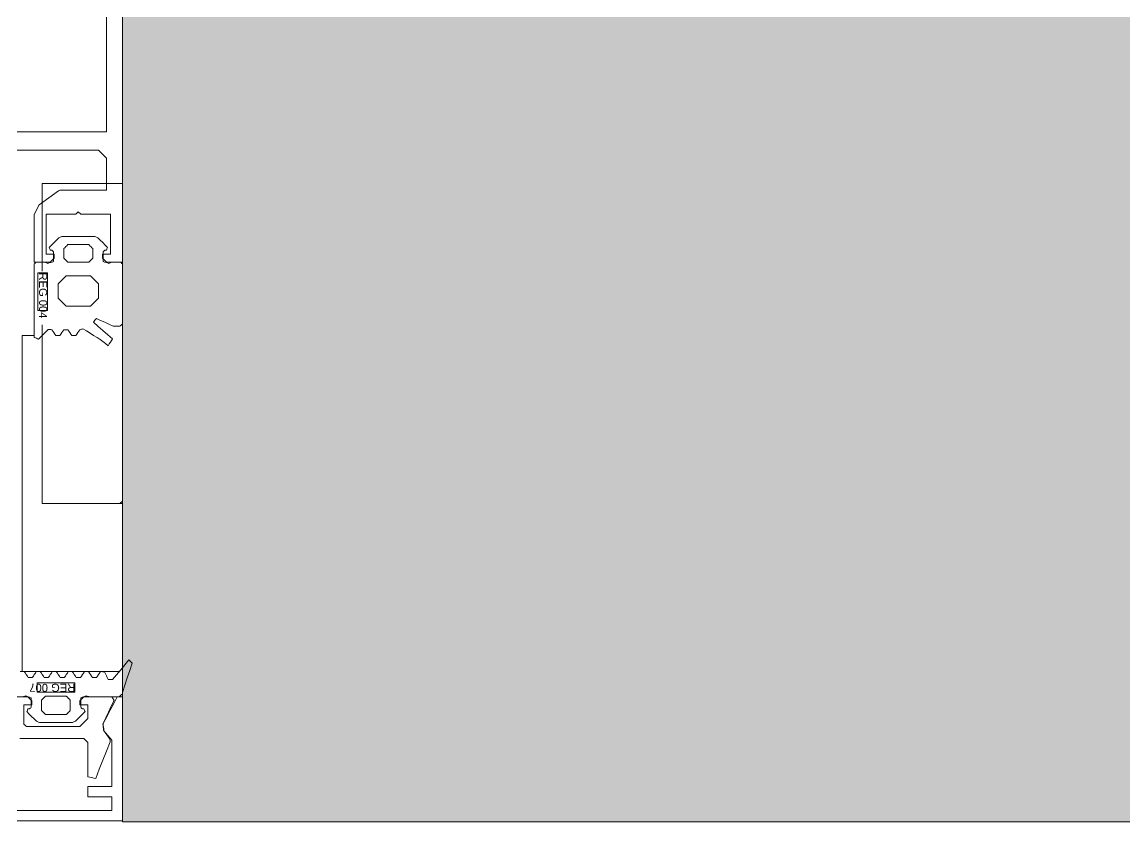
# Model space of a CAD drawing. Header units: millimetres. Extents: x -68946 to 690821, y -552984 to 293768.
# Drawn here: x 123835.4 to 123973.1, y -218780.9 to -218680.9 of the extents above; entities that cross this region are included whole.
import ezdxf

# ---------------------------------------------------------------- set-up
doc = ezdxf.new("R2010")
doc.units = ezdxf.units.MM
for name, color, linetype, lineweight in [('A-GLAZ-____-OTLN', 250, 'Continuous', 5), ('A-GLAZ-CURT-OTLN', 250, 'Continuous', 5), ('A-GLAZ-CWMG-MCUT', 250, 'Continuous', 9), ('A-GLAZ-CWMG-OTLN', 250, 'Continuous', 5), ('G-XREF-____-OTLN', 250, 'Continuous', 9)]:
    doc.layers.add(name, color=color, linetype=linetype, lineweight=lineweight)
doc.styles.add('Arial', font='arial.ttf', dxfattribs={"height": 1})

# ---------------------------------------------------------------- blocks, each defined once
blk = doc.blocks.new('PNS_Панель прямоугольная2 - Нр_Стекло - 40мм-V47-АР1_Маркировочный план 3 этажа секция 2_3')
at = {"layer": 'A-GLAZ-____-OTLN'}
h = blk.add_hatch(dxfattribs=at)
h.set_pattern_fill('FP_29', color=256, style=0, pattern_type=2)
h.set_pattern_definition([(45, (-96400, -39714.82), (-282.8427, 282.8427), [200, -600]), (45, (-96600, -39814.82), (-282.8427, 282.8427), [600, -200]), (45, (-96200, -39914.82), (-282.8427, 282.8427), [200, -600])])
h.paths.add_polyline_path([(-505, 28.09), (-507.68, 28.09), (-506.69, 30.02)])
h.paths.add_polyline_path([(-505, 0), (-505, 24.34), (-507.73, 22.9), (-508, 25.67), (-505, 26.22), (-506.74, 27.47), (-505, 28.09), (-505, 40), (-515, 40), (-514.31, 30.02), (-513, 27.47), (-513, 26.57), (-513.35, 25.37), (-513, 24.82), (-515, 21), (-515, 0)])
h.paths.add_polyline_path([(505, 0), (515, 0), (514.26, 21.78), (513, 25.24), (513, 25.67), (513, 26.57), (513.1, 27.67), (515, 30.02), (515, 40), (505, 40), (505, 28.09), (508, 27.02), (505, 26.22), (508, 25.67), (507.73, 22.9), (505, 24.34), (505, 21)])
h.paths.add_polyline_path([(508, 27.47), (505, 28.09), (506.69, 30.02), (507.68, 28.09)])
for p, q in [((-515, 40), (-505, 40)), ((-515, 29.06), (-515, 40)), ((-515, 0), (-515, 22.33)), ((-515, 0), (-505, 0)), ((-505, 0), (-515, 0))]:
    blk.add_line(p, q, dxfattribs=at)
blk = doc.blocks.new('Прямоугольный импост - Рядовой 50х200-40428489-АР1_Маркировочный план 3 этажа секция 2_3')
at = {"layer": 'A-GLAZ-CWMG-OTLN'}
blk.add_hatch(color=10, dxfattribs=at).paths.add_polyline_path([(85205, 39775.02), (85205, 39975.02), (84195, 39975.02), (84195, 39775.02), (85204.87, 39775.02)])
at = {"layer": 'A-GLAZ-CWMG-MCUT', "lineweight": 5}
for p, q in [((84195, 39975.02), (84195, 39842.92)), ((84195, 39839.17), (84195, 39775.02)), ((84195, 39775.02), (85205, 39775.02))]:
    blk.add_line(p, q, dxfattribs=at)
blk = doc.blocks.new('Прямоугольный импост - 200_dwg-17677014-АР1_Маркировочный план 3 этажа секция 2_3')
at = {"layer": 'G-XREF-____-OTLN', "flags": 128}
for points in [[(228002.45, 196795.97), (228018.45, 196795.97), (228019.45, 196794.97), (228019.45, 196790.97), (228013.65, 196790.97), (228013.47, 196790.91), (228011.07, 196789.16), (228010.45, 196787.95), (228010.45, 196781.97), (228012.45, 196781.97), (228012.95, 196782.47), (228012.95, 196782.97), (228011.95, 196782.97), (228011.95, 196787.97), (228015.65, 196787.97), (228015.95, 196788.27), (228016.25, 196787.97), (228019.95, 196787.97), (228019.95, 196782.97), (228018.95, 196782.97), (228018.95, 196782.47), (228019.45, 196781.97), (228021.45, 196781.97), (228021.45, 196911.97)], [(228013.88, 196785.17), (228013.79, 196785.13), (228013.7, 196785.09), (228013.61, 196785.06), (228013.52, 196785.02)], [(228018.03, 196785.17), (228016.99, 196785.17), (228015.95, 196785.17), (228014.91, 196785.17), (228013.88, 196785.17)], [(228018.38, 196785.02), (228018.29, 196785.06), (228018.2, 196785.09), (228018.12, 196785.13), (228018.03, 196785.17)], [(228013.52, 196785.02), (228013.22, 196784.72), (228012.92, 196784.42), (228012.61, 196784.11), (228012.31, 196783.81)], [(228012.31, 196783.81), (228012.35, 196783.72), (228012.38, 196783.64), (228012.42, 196783.55), (228012.45, 196783.47)], [(228014.15, 196783.67), (228014.28, 196783.79), (228014.4, 196783.92), (228014.53, 196784.04), (228014.65, 196784.17)], [(228014.15, 196782.47), (228014.15, 196782.77), (228014.15, 196783.07), (228014.15, 196783.37), (228014.15, 196783.67)], [(228014.65, 196784.17), (228015.3, 196784.17), (228015.95, 196784.17), (228016.6, 196784.17), (228017.25, 196784.17)], [(228017.25, 196784.17), (228017.38, 196784.04), (228017.5, 196783.92), (228017.63, 196783.79), (228017.75, 196783.67)], [(228017.75, 196783.67), (228017.75, 196783.37), (228017.75, 196783.07), (228017.75, 196782.77), (228017.75, 196782.47)], [(228019.59, 196783.81), (228019.29, 196784.11), (228018.99, 196784.42), (228018.68, 196784.72), (228018.38, 196785.02)], [(228019.45, 196783.47), (228019.49, 196783.55), (228019.52, 196783.64), (228019.56, 196783.72), (228019.59, 196783.81)], [(228012.45, 196783.47), (228012.5, 196783.47), (228012.55, 196783.47), (228012.6, 196783.47), (228012.65, 196783.47)], [(228012.65, 196783.47), (228012.7, 196783.42), (228012.75, 196783.37), (228012.8, 196783.32), (228012.85, 196783.27)], [(228012.85, 196783.27), (228012.85, 196782.97), (228012.85, 196782.67), (228012.85, 196782.37), (228012.85, 196782.07)], [(228014.65, 196781.97), (228014.53, 196782.09), (228014.4, 196782.22), (228014.28, 196782.34), (228014.15, 196782.47)], [(228017.75, 196782.47), (228017.63, 196782.34), (228017.5, 196782.22), (228017.38, 196782.09), (228017.25, 196781.97)], [(228019.05, 196783.27), (228019.1, 196783.32), (228019.15, 196783.37), (228019.2, 196783.42), (228019.25, 196783.47)], [(228019.05, 196782.07), (228019.05, 196782.37), (228019.05, 196782.67), (228019.05, 196782.97), (228019.05, 196783.27)], [(228019.25, 196783.47), (228019.3, 196783.47), (228019.35, 196783.47), (228019.4, 196783.47), (228019.45, 196783.47)], [(228010.65, 196781.97), (228010.6, 196781.92), (228010.55, 196781.87), (228010.5, 196781.82), (228010.45, 196781.77)], [(228010.45, 196781.77), (228010.45, 196779.47), (228010.45, 196777.17), (228010.45, 196774.87), (228010.45, 196772.57)], [(228011.83, 196781.97), (228011.53, 196781.97), (228011.24, 196781.97), (228010.95, 196781.97), (228010.65, 196781.97)], [(228012.14, 196781.82), (228012.06, 196781.85), (228011.98, 196781.89), (228011.9, 196781.93), (228011.83, 196781.97)], [(228012.85, 196782.07), (228012.67, 196782), (228012.5, 196781.94), (228012.32, 196781.88), (228012.14, 196781.82)], [(228017.25, 196781.97), (228016.6, 196781.97), (228015.95, 196781.97), (228015.3, 196781.97), (228014.65, 196781.97)], [(228019.77, 196781.82), (228019.59, 196781.88), (228019.41, 196781.94), (228019.23, 196782), (228019.05, 196782.07)], [(228020.08, 196781.97), (228020, 196781.93), (228019.92, 196781.89), (228019.84, 196781.85), (228019.77, 196781.82)], [(228021.25, 196781.97), (228020.96, 196781.97), (228020.67, 196781.97), (228020.37, 196781.97), (228020.08, 196781.97)], [(228021.45, 196781.77), (228021.4, 196781.82), (228021.35, 196781.87), (228021.3, 196781.92), (228021.25, 196781.97)], [(228021.45, 196774.27), (228021.45, 196776.14), (228021.45, 196778.02), (228021.45, 196779.89), (228021.45, 196781.77)], [(228013.45, 196779.27), (228013.7, 196779.52), (228013.95, 196779.77), (228014.2, 196780.02), (228014.45, 196780.27)], [(228014.45, 196780.27), (228015.2, 196780.27), (228015.95, 196780.27), (228016.7, 196780.27), (228017.45, 196780.27)], [(228017.45, 196780.27), (228017.7, 196780.02), (228017.95, 196779.77), (228018.2, 196779.52), (228018.45, 196779.27)], [(228013.45, 196777.47), (228013.45, 196777.92), (228013.45, 196778.37), (228013.45, 196778.82), (228013.45, 196779.27)], [(228018.45, 196779.27), (228018.45, 196778.82), (228018.45, 196778.37), (228018.45, 196777.92), (228018.45, 196777.47)], [(228014.45, 196776.47), (228014.2, 196776.72), (228013.95, 196776.97), (228013.7, 196777.22), (228013.45, 196777.47)], [(228018.45, 196777.47), (228018.2, 196777.22), (228017.95, 196776.97), (228017.7, 196776.72), (228017.45, 196776.47)], [(228017.45, 196776.47), (228016.7, 196776.47), (228015.95, 196776.47), (228015.2, 196776.47), (228014.45, 196776.47)], [(228017.84, 196774.48), (228017.93, 196774.59), (228018.02, 196774.71), (228018.11, 196774.82), (228018.2, 196774.94)], [(228020.22, 196772.39), (228019.62, 196772.91), (228019.03, 196773.43), (228018.44, 196773.95), (228017.84, 196774.48)], [(228018.2, 196774.94), (228018.72, 196774.7), (228019.25, 196774.46), (228019.77, 196774.22), (228020.29, 196773.98)], [(228021.15, 196773.97), (228021.23, 196774.04), (228021.3, 196774.12), (228021.38, 196774.19), (228021.45, 196774.27)], [(228021.05, 196730.8), (228008.95, 196730.8), (228008.95, 196772.8), (228010.45, 196772.8)], [(228010.96, 196772.36), (228011.27, 196772.66), (228011.58, 196772.97), (228011.88, 196773.27), (228012.19, 196773.58)], [(228012.19, 196773.58), (228012.3, 196773.57), (228012.42, 196773.56), (228012.53, 196773.55), (228012.65, 196773.54)], [(228012.65, 196773.54), (228012.77, 196773.35), (228012.9, 196773.17), (228013.03, 196772.98), (228013.15, 196772.8)], [(228013.15, 196772.8), (228013.28, 196772.8), (228013.4, 196772.8), (228013.52, 196772.8), (228013.65, 196772.8)], [(228013.65, 196772.8), (228013.77, 196772.98), (228013.9, 196773.17), (228014.03, 196773.35), (228014.15, 196773.54)], [(228014.15, 196773.54), (228014.28, 196773.54), (228014.4, 196773.54), (228014.52, 196773.54), (228014.65, 196773.54)], [(228014.65, 196773.54), (228014.77, 196773.35), (228014.9, 196773.17), (228015.03, 196772.98), (228015.15, 196772.8)], [(228015.15, 196772.8), (228015.28, 196772.8), (228015.4, 196772.8), (228015.52, 196772.8), (228015.65, 196772.8)], [(228015.65, 196772.8), (228015.77, 196772.98), (228015.9, 196773.17), (228016.03, 196773.35), (228016.15, 196773.54)], [(228016.15, 196773.54), (228016.24, 196773.56), (228016.33, 196773.59), (228016.42, 196773.62), (228016.51, 196773.65)], [(228016.51, 196773.65), (228016.96, 196773.38), (228017.41, 196773.11), (228017.86, 196772.83), (228018.32, 196772.56)], [(228020.29, 196773.98), (228020.5, 196773.98), (228020.72, 196773.97), (228020.94, 196773.97), (228021.15, 196773.97)], [(228010.45, 196772.57), (228010.58, 196772.51), (228010.71, 196772.46), (228010.84, 196772.41), (228010.96, 196772.36)], [(228018.32, 196772.56), (228018.66, 196772.31), (228019, 196772.05), (228019.34, 196771.8), (228019.69, 196771.54)], [(228019.69, 196771.54), (228019.82, 196771.76), (228019.95, 196771.97), (228020.09, 196772.18), (228020.22, 196772.39)], [(228022.26, 196732.26), (228021.75, 196731.64), (228021.24, 196731.03), (228020.73, 196730.41), (228020.22, 196729.79)], [(228021.45, 196728.2), (228021.76, 196729.11), (228022.07, 196730.02), (228022.38, 196730.93), (228022.69, 196731.85)], [(228022.69, 196731.85), (228022.58, 196731.95), (228022.48, 196732.05), (228022.37, 196732.16), (228022.26, 196732.26)], [(228009.2, 196730.8), (228009.08, 196730.8), (228008.95, 196730.8), (228008.83, 196730.8), (228008.7, 196730.8)], [(228009.7, 196730.06), (228009.58, 196730.24), (228009.45, 196730.43), (228009.33, 196730.61), (228009.2, 196730.8)], [(228010.2, 196730.06), (228010.08, 196730.06), (228009.95, 196730.06), (228009.83, 196730.06), (228009.7, 196730.06)], [(228010.7, 196730.8), (228010.58, 196730.61), (228010.45, 196730.43), (228010.33, 196730.24), (228010.2, 196730.06)], [(228011.2, 196730.8), (228011.08, 196730.8), (228010.95, 196730.8), (228010.83, 196730.8), (228010.7, 196730.8)], [(228011.7, 196730.06), (228011.58, 196730.24), (228011.45, 196730.43), (228011.33, 196730.61), (228011.2, 196730.8)], [(228012.2, 196730.06), (228012.08, 196730.06), (228011.95, 196730.06), (228011.83, 196730.06), (228011.7, 196730.06)], [(228012.7, 196730.8), (228012.58, 196730.61), (228012.45, 196730.43), (228012.33, 196730.24), (228012.2, 196730.06)], [(228013.2, 196730.8), (228013.08, 196730.8), (228012.95, 196730.8), (228012.83, 196730.8), (228012.7, 196730.8)], [(228013.7, 196730.06), (228013.58, 196730.24), (228013.45, 196730.43), (228013.33, 196730.61), (228013.2, 196730.8)], [(228014.2, 196730.06), (228014.08, 196730.06), (228013.95, 196730.06), (228013.83, 196730.06), (228013.7, 196730.06)], [(228014.7, 196730.8), (228014.58, 196730.61), (228014.45, 196730.43), (228014.33, 196730.24), (228014.2, 196730.06)], [(228015.2, 196730.8), (228015.08, 196730.8), (228014.95, 196730.8), (228014.83, 196730.8), (228014.7, 196730.8)], [(228015.7, 196730.06), (228015.58, 196730.24), (228015.45, 196730.43), (228015.33, 196730.61), (228015.2, 196730.8)], [(228016.2, 196730.06), (228016.08, 196730.06), (228015.95, 196730.06), (228015.83, 196730.06), (228015.7, 196730.06)], [(228016.7, 196730.8), (228016.58, 196730.61), (228016.45, 196730.43), (228016.33, 196730.24), (228016.2, 196730.06)], [(228017.2, 196730.8), (228017.08, 196730.8), (228016.95, 196730.8), (228016.83, 196730.8), (228016.7, 196730.8)], [(228017.7, 196730.06), (228017.58, 196730.24), (228017.45, 196730.43), (228017.33, 196730.61), (228017.2, 196730.8)], [(228018.2, 196730.06), (228018.08, 196730.06), (228017.95, 196730.06), (228017.83, 196730.06), (228017.7, 196730.06)], [(228018.7, 196730.8), (228018.58, 196730.61), (228018.45, 196730.43), (228018.33, 196730.24), (228018.2, 196730.06)], [(228019.22, 196730.76), (228019.09, 196730.77), (228018.96, 196730.78), (228018.83, 196730.79), (228018.7, 196730.8)], [(228019.68, 196729.8), (228019.57, 196730.04), (228019.45, 196730.28), (228019.34, 196730.52), (228019.22, 196730.76)], [(228020.22, 196729.79), (228020.08, 196729.79), (228019.95, 196729.79), (228019.82, 196729.8), (228019.68, 196729.8)], [(228009.65, 196727.63), (228003.05, 196727.63), (227996.45, 196727.63), (227989.85, 196727.63), (227983.25, 196727.63)], [(228006.75, 196727.63), (228007.32, 196727.63), (228007.89, 196727.63), (228008.46, 196727.63), (228009.03, 196727.63)], [(228009.03, 196727.63), (228009.1, 196727.67), (228009.18, 196727.7), (228009.26, 196727.74), (228009.34, 196727.78)], [(228009.34, 196727.78), (228009.52, 196727.72), (228009.7, 196727.66), (228009.87, 196727.59), (228010.05, 196727.53)], [(228010.15, 196727.13), (228010.03, 196727.25), (228009.9, 196727.38), (228009.78, 196727.5), (228009.65, 196727.63)], [(228010.05, 196727.53), (228010.05, 196727.23), (228010.05, 196726.93), (228010.05, 196726.63), (228010.05, 196726.33)], [(228011.35, 196727.23), (228011.48, 196727.35), (228011.6, 196727.48), (228011.73, 196727.6), (228011.85, 196727.73)], [(228011.35, 196725.93), (228011.35, 196726.25), (228011.35, 196726.58), (228011.35, 196726.9), (228011.35, 196727.23)], [(228011.85, 196727.73), (228012.5, 196727.73), (228013.15, 196727.73), (228013.8, 196727.73), (228014.45, 196727.73)], [(228014.45, 196727.73), (228014.58, 196727.6), (228014.7, 196727.48), (228014.83, 196727.35), (228014.95, 196727.23)], [(228014.95, 196727.23), (228014.95, 196726.9), (228014.95, 196726.58), (228014.95, 196726.25), (228014.95, 196725.93)], [(228016.65, 196727.63), (228016.53, 196727.5), (228016.4, 196727.38), (228016.28, 196727.25), (228016.15, 196727.13)], [(228016.25, 196727.53), (228016.43, 196727.59), (228016.61, 196727.66), (228016.79, 196727.72), (228016.97, 196727.78)], [(228016.25, 196726.33), (228016.25, 196726.63), (228016.25, 196726.93), (228016.25, 196727.23), (228016.25, 196727.53)], [(228020.15, 196727.63), (228019.28, 196727.63), (228018.4, 196727.63), (228017.53, 196727.63), (228016.65, 196727.63)], [(228016.97, 196727.78), (228017.04, 196727.74), (228017.12, 196727.7), (228017.2, 196727.67), (228017.28, 196727.63)], [(228017.28, 196727.63), (228018.22, 196727.63), (228019.17, 196727.63), (228020.11, 196727.63), (228021.05, 196727.63)], [(228019.03, 196724.27), (228019.38, 196725), (228019.73, 196725.74), (228020.07, 196726.47), (228020.42, 196727.2)], [(228020.81, 196727.63), (228020.37, 196726.8), (228019.93, 196725.97), (228019.49, 196725.14), (228019.05, 196724.3)], [(228020.42, 196727.2), (228020.36, 196727.31), (228020.29, 196727.41), (228020.22, 196727.52), (228020.15, 196727.63)], [(228021.45, 196727.63), (228021.29, 196727.63), (228021.13, 196727.63), (228020.97, 196727.63), (228020.81, 196727.63)], [(228021.05, 196727.63), (228021.15, 196727.73), (228021.25, 196727.83), (228021.35, 196727.93), (228021.45, 196728.03)], [(228021.45, 196728.03), (228021.45, 196728.07), (228021.45, 196728.11), (228021.45, 196728.15), (228021.45, 196728.2)], [(228021.45, 196712.13), (228021.45, 196716), (228021.45, 196719.88), (228021.45, 196723.75), (228021.45, 196727.63)], [(228009.15, 196724.23), (228009.15, 196724.83), (228009.15, 196725.43), (228009.15, 196726.03), (228009.15, 196726.63)], [(228009.15, 196726.63), (228009.4, 196726.63), (228009.65, 196726.63), (228009.9, 196726.63), (228010.15, 196726.63)], [(228009.65, 196726.13), (228009.62, 196726.04), (228009.58, 196725.96), (228009.55, 196725.87), (228009.51, 196725.79)], [(228009.85, 196726.13), (228009.8, 196726.13), (228009.75, 196726.13), (228009.7, 196726.13), (228009.65, 196726.13)], [(228010.05, 196726.33), (228010, 196726.28), (228009.95, 196726.23), (228009.9, 196726.18), (228009.85, 196726.13)], [(228010.15, 196726.63), (228010.15, 196726.75), (228010.15, 196726.88), (228010.15, 196727), (228010.15, 196727.13)], [(228011.85, 196725.43), (228011.73, 196725.55), (228011.6, 196725.68), (228011.48, 196725.8), (228011.35, 196725.93)], [(228014.95, 196725.93), (228014.83, 196725.8), (228014.7, 196725.68), (228014.58, 196725.55), (228014.45, 196725.43)], [(228016.15, 196727.13), (228016.15, 196727), (228016.15, 196726.88), (228016.15, 196726.75), (228016.15, 196726.63)], [(228016.15, 196726.63), (228016.4, 196726.63), (228016.65, 196726.63), (228016.9, 196726.63), (228017.15, 196726.63)], [(228016.45, 196726.13), (228016.4, 196726.18), (228016.35, 196726.23), (228016.3, 196726.28), (228016.25, 196726.33)], [(228016.65, 196726.13), (228016.6, 196726.13), (228016.55, 196726.13), (228016.5, 196726.13), (228016.45, 196726.13)], [(228016.79, 196725.79), (228016.76, 196725.87), (228016.72, 196725.96), (228016.69, 196726.04), (228016.65, 196726.13)], [(228017.15, 196726.63), (228017.15, 196726.2), (228017.15, 196725.78), (228017.15, 196725.35), (228017.15, 196724.93)], [(228009.51, 196725.79), (228009.81, 196725.48), (228010.12, 196725.18), (228010.42, 196724.88), (228010.72, 196724.58)], [(228010.72, 196724.58), (228010.81, 196724.54), (228010.9, 196724.5), (228010.99, 196724.47), (228011.08, 196724.43)], [(228011.08, 196724.43), (228012.11, 196724.43), (228013.15, 196724.43), (228014.19, 196724.43), (228015.23, 196724.43)], [(228014.45, 196725.43), (228013.8, 196725.43), (228013.15, 196725.43), (228012.5, 196725.43), (228011.85, 196725.43)], [(228015.23, 196724.43), (228015.32, 196724.47), (228015.4, 196724.5), (228015.49, 196724.54), (228015.58, 196724.58)], [(228015.58, 196724.58), (228015.88, 196724.88), (228016.19, 196725.18), (228016.49, 196725.48), (228016.79, 196725.79)], [(228017.15, 196724.93), (228016.9, 196724.68), (228016.65, 196724.43), (228016.4, 196724.18), (228016.15, 196723.93)], [(228009.45, 196723.93), (228009.38, 196724), (228009.3, 196724.08), (228009.23, 196724.15), (228009.15, 196724.23)], [(228016.15, 196723.93), (228014.48, 196723.93), (228012.8, 196723.93), (228011.13, 196723.93), (228009.45, 196723.93)], [(228019.09, 196723.48), (228019.08, 196723.68), (228019.06, 196723.87), (228019.05, 196724.07), (228019.03, 196724.27)], [(228019.05, 196724.3), (228019.07, 196724.08), (228019.09, 196723.86), (228019.12, 196723.63), (228019.14, 196723.41)], [(228019.9, 196722.3), (228019.7, 196722.59), (228019.5, 196722.89), (228019.29, 196723.18), (228019.09, 196723.48)], [(228019.14, 196723.41), (228019.4, 196723.11), (228019.65, 196722.82), (228019.9, 196722.52), (228020.15, 196722.23)], [(228008.65, 196722.43), (228010.65, 196722.43), (228012.65, 196722.43), (228014.65, 196722.43), (228016.65, 196722.43)], [(228016.65, 196722.43), (228016.78, 196722.3), (228016.9, 196722.18), (228017.03, 196722.05), (228017.15, 196721.93)], [(228017.15, 196721.93), (228017.15, 196720.85), (228017.15, 196719.78), (228017.15, 196718.7), (228017.15, 196717.63)], [(228018.12, 196717.44), (228018.57, 196718.59), (228019.02, 196719.73), (228019.48, 196720.87), (228019.93, 196722.02)], [(228019.93, 196722.02), (228019.92, 196722.09), (228019.92, 196722.16), (228019.91, 196722.23), (228019.9, 196722.3)], [(228020.15, 196722.23), (228020.15, 196720.78), (228020.15, 196719.33), (228020.15, 196717.88), (228020.15, 196716.43)], [(228017.15, 196717.63), (228017.39, 196717.58), (228017.63, 196717.54), (228017.88, 196717.49), (228018.12, 196717.44)], [(228020.15, 196716.43), (228019.4, 196716.43), (228018.65, 196716.43), (228017.9, 196716.43), (228017.15, 196716.43)], [(228017.15, 196716.43), (228017.15, 196716.1), (228017.15, 196715.78), (228017.15, 196715.45), (228017.15, 196715.13)], [(228017.15, 196715.13), (228017.9, 196715.13), (228018.65, 196715.13), (228019.4, 196715.13), (228020.15, 196715.13)], [(228020.15, 196715.13), (228020.15, 196714.7), (228020.15, 196714.28), (228020.15, 196713.85), (228020.15, 196713.43)], [(228020.15, 196713.43), (228008.3, 196713.43), (227996.45, 196713.43), (227984.6, 196713.43), (227972.75, 196713.43)], [(227971.45, 196712.13), (227983.95, 196712.13), (227996.45, 196712.13), (228008.95, 196712.13), (228021.45, 196712.13)]]:
    blk.add_lwpolyline(points, dxfattribs=at)
for points in [[(227973.45, 196906.97), (227973.45, 196798.27), (228019.45, 196798.27), (228019.45, 196906.97)], [(228012.08, 196775.93), (228010.91, 196775.93), (228010.91, 196780.63), (228012.08, 196780.63)], [(228010.8, 196728.24), (228010.8, 196729.41), (228015.5, 196729.41), (228015.5, 196728.24)]]:
    blk.add_lwpolyline(points, close=True, dxfattribs=at)
blk = doc.blocks.new('Прямоугольный импост - 200_dwg-V210-АР1_Маркировочный план 3 этажа секция 2_3')
at = {"layer": 'G-XREF-____-OTLN', "flags": 128}
for points in [[(228002.45, 196795.97), (228018.45, 196795.97), (228019.45, 196794.97), (228019.45, 196790.97), (228013.65, 196790.97), (228013.47, 196790.91), (228011.07, 196789.16), (228010.45, 196787.95), (228010.45, 196781.97), (228012.45, 196781.97), (228012.95, 196782.47), (228012.95, 196782.97), (228011.95, 196782.97), (228011.95, 196787.97), (228015.65, 196787.97), (228015.95, 196788.27), (228016.25, 196787.97), (228019.95, 196787.97), (228019.95, 196782.97), (228018.95, 196782.97), (228018.95, 196782.47), (228019.45, 196781.97), (228021.45, 196781.97), (228021.45, 196911.97)], [(228013.88, 196785.17), (228013.79, 196785.13), (228013.7, 196785.09), (228013.61, 196785.06), (228013.52, 196785.02)], [(228018.03, 196785.17), (228016.99, 196785.17), (228015.95, 196785.17), (228014.91, 196785.17), (228013.88, 196785.17)], [(228018.38, 196785.02), (228018.29, 196785.06), (228018.2, 196785.09), (228018.12, 196785.13), (228018.03, 196785.17)], [(228013.52, 196785.02), (228013.22, 196784.72), (228012.92, 196784.42), (228012.61, 196784.11), (228012.31, 196783.81)], [(228012.31, 196783.81), (228012.35, 196783.72), (228012.38, 196783.64), (228012.42, 196783.55), (228012.45, 196783.47)], [(228014.15, 196783.67), (228014.28, 196783.79), (228014.4, 196783.92), (228014.53, 196784.04), (228014.65, 196784.17)], [(228014.15, 196782.47), (228014.15, 196782.77), (228014.15, 196783.07), (228014.15, 196783.37), (228014.15, 196783.67)], [(228014.65, 196784.17), (228015.3, 196784.17), (228015.95, 196784.17), (228016.6, 196784.17), (228017.25, 196784.17)], [(228017.25, 196784.17), (228017.38, 196784.04), (228017.5, 196783.92), (228017.63, 196783.79), (228017.75, 196783.67)], [(228017.75, 196783.67), (228017.75, 196783.37), (228017.75, 196783.07), (228017.75, 196782.77), (228017.75, 196782.47)], [(228019.59, 196783.81), (228019.29, 196784.11), (228018.99, 196784.42), (228018.68, 196784.72), (228018.38, 196785.02)], [(228019.45, 196783.47), (228019.49, 196783.55), (228019.52, 196783.64), (228019.56, 196783.72), (228019.59, 196783.81)], [(228012.45, 196783.47), (228012.5, 196783.47), (228012.55, 196783.47), (228012.6, 196783.47), (228012.65, 196783.47)], [(228012.65, 196783.47), (228012.7, 196783.42), (228012.75, 196783.37), (228012.8, 196783.32), (228012.85, 196783.27)], [(228012.85, 196783.27), (228012.85, 196782.97), (228012.85, 196782.67), (228012.85, 196782.37), (228012.85, 196782.07)], [(228014.65, 196781.97), (228014.53, 196782.09), (228014.4, 196782.22), (228014.28, 196782.34), (228014.15, 196782.47)], [(228017.75, 196782.47), (228017.63, 196782.34), (228017.5, 196782.22), (228017.38, 196782.09), (228017.25, 196781.97)], [(228019.05, 196783.27), (228019.1, 196783.32), (228019.15, 196783.37), (228019.2, 196783.42), (228019.25, 196783.47)], [(228019.05, 196782.07), (228019.05, 196782.37), (228019.05, 196782.67), (228019.05, 196782.97), (228019.05, 196783.27)], [(228019.25, 196783.47), (228019.3, 196783.47), (228019.35, 196783.47), (228019.4, 196783.47), (228019.45, 196783.47)], [(228010.65, 196781.97), (228010.6, 196781.92), (228010.55, 196781.87), (228010.5, 196781.82), (228010.45, 196781.77)], [(228010.45, 196781.77), (228010.45, 196779.47), (228010.45, 196777.17), (228010.45, 196774.87), (228010.45, 196772.57)], [(228011.83, 196781.97), (228011.53, 196781.97), (228011.24, 196781.97), (228010.95, 196781.97), (228010.65, 196781.97)], [(228012.14, 196781.82), (228012.06, 196781.85), (228011.98, 196781.89), (228011.9, 196781.93), (228011.83, 196781.97)], [(228012.85, 196782.07), (228012.67, 196782), (228012.5, 196781.94), (228012.32, 196781.88), (228012.14, 196781.82)], [(228017.25, 196781.97), (228016.6, 196781.97), (228015.95, 196781.97), (228015.3, 196781.97), (228014.65, 196781.97)], [(228019.77, 196781.82), (228019.59, 196781.88), (228019.41, 196781.94), (228019.23, 196782), (228019.05, 196782.07)], [(228020.08, 196781.97), (228020, 196781.93), (228019.92, 196781.89), (228019.84, 196781.85), (228019.77, 196781.82)], [(228021.25, 196781.97), (228020.96, 196781.97), (228020.67, 196781.97), (228020.37, 196781.97), (228020.08, 196781.97)], [(228021.45, 196781.77), (228021.4, 196781.82), (228021.35, 196781.87), (228021.3, 196781.92), (228021.25, 196781.97)], [(228021.45, 196774.27), (228021.45, 196776.14), (228021.45, 196778.02), (228021.45, 196779.89), (228021.45, 196781.77)], [(228013.45, 196779.27), (228013.7, 196779.52), (228013.95, 196779.77), (228014.2, 196780.02), (228014.45, 196780.27)], [(228014.45, 196780.27), (228015.2, 196780.27), (228015.95, 196780.27), (228016.7, 196780.27), (228017.45, 196780.27)], [(228017.45, 196780.27), (228017.7, 196780.02), (228017.95, 196779.77), (228018.2, 196779.52), (228018.45, 196779.27)], [(228013.45, 196777.47), (228013.45, 196777.92), (228013.45, 196778.37), (228013.45, 196778.82), (228013.45, 196779.27)], [(228018.45, 196779.27), (228018.45, 196778.82), (228018.45, 196778.37), (228018.45, 196777.92), (228018.45, 196777.47)], [(228014.45, 196776.47), (228014.2, 196776.72), (228013.95, 196776.97), (228013.7, 196777.22), (228013.45, 196777.47)], [(228018.45, 196777.47), (228018.2, 196777.22), (228017.95, 196776.97), (228017.7, 196776.72), (228017.45, 196776.47)], [(228017.45, 196776.47), (228016.7, 196776.47), (228015.95, 196776.47), (228015.2, 196776.47), (228014.45, 196776.47)], [(228017.84, 196774.48), (228017.93, 196774.59), (228018.02, 196774.71), (228018.11, 196774.82), (228018.2, 196774.94)], [(228020.22, 196772.39), (228019.62, 196772.91), (228019.03, 196773.43), (228018.44, 196773.95), (228017.84, 196774.48)], [(228018.2, 196774.94), (228018.72, 196774.7), (228019.25, 196774.46), (228019.77, 196774.22), (228020.29, 196773.98)], [(228021.15, 196773.97), (228021.23, 196774.04), (228021.3, 196774.12), (228021.38, 196774.19), (228021.45, 196774.27)], [(228021.05, 196730.8), (228008.95, 196730.8), (228008.95, 196772.8), (228010.45, 196772.8)], [(228010.96, 196772.36), (228011.27, 196772.66), (228011.58, 196772.97), (228011.88, 196773.27), (228012.19, 196773.58)], [(228012.19, 196773.58), (228012.3, 196773.57), (228012.42, 196773.56), (228012.53, 196773.55), (228012.65, 196773.54)], [(228012.65, 196773.54), (228012.77, 196773.35), (228012.9, 196773.17), (228013.03, 196772.98), (228013.15, 196772.8)], [(228013.15, 196772.8), (228013.28, 196772.8), (228013.4, 196772.8), (228013.52, 196772.8), (228013.65, 196772.8)], [(228013.65, 196772.8), (228013.77, 196772.98), (228013.9, 196773.17), (228014.03, 196773.35), (228014.15, 196773.54)], [(228014.15, 196773.54), (228014.28, 196773.54), (228014.4, 196773.54), (228014.52, 196773.54), (228014.65, 196773.54)], [(228014.65, 196773.54), (228014.77, 196773.35), (228014.9, 196773.17), (228015.03, 196772.98), (228015.15, 196772.8)], [(228015.15, 196772.8), (228015.28, 196772.8), (228015.4, 196772.8), (228015.52, 196772.8), (228015.65, 196772.8)], [(228015.65, 196772.8), (228015.77, 196772.98), (228015.9, 196773.17), (228016.03, 196773.35), (228016.15, 196773.54)], [(228016.15, 196773.54), (228016.24, 196773.56), (228016.33, 196773.59), (228016.42, 196773.62), (228016.51, 196773.65)], [(228016.51, 196773.65), (228016.96, 196773.38), (228017.41, 196773.11), (228017.86, 196772.83), (228018.32, 196772.56)], [(228020.29, 196773.98), (228020.5, 196773.98), (228020.72, 196773.97), (228020.94, 196773.97), (228021.15, 196773.97)], [(228010.45, 196772.57), (228010.58, 196772.51), (228010.71, 196772.46), (228010.84, 196772.41), (228010.96, 196772.36)], [(228018.32, 196772.56), (228018.66, 196772.31), (228019, 196772.05), (228019.34, 196771.8), (228019.69, 196771.54)], [(228019.69, 196771.54), (228019.82, 196771.76), (228019.95, 196771.97), (228020.09, 196772.18), (228020.22, 196772.39)], [(228022.26, 196732.26), (228021.75, 196731.64), (228021.24, 196731.03), (228020.73, 196730.41), (228020.22, 196729.79)], [(228021.45, 196728.2), (228021.76, 196729.11), (228022.07, 196730.02), (228022.38, 196730.93), (228022.69, 196731.85)], [(228022.69, 196731.85), (228022.58, 196731.95), (228022.48, 196732.05), (228022.37, 196732.16), (228022.26, 196732.26)], [(228009.2, 196730.8), (228009.08, 196730.8), (228008.95, 196730.8), (228008.83, 196730.8), (228008.7, 196730.8)], [(228009.7, 196730.06), (228009.58, 196730.24), (228009.45, 196730.43), (228009.33, 196730.61), (228009.2, 196730.8)], [(228010.2, 196730.06), (228010.08, 196730.06), (228009.95, 196730.06), (228009.83, 196730.06), (228009.7, 196730.06)], [(228010.7, 196730.8), (228010.58, 196730.61), (228010.45, 196730.43), (228010.33, 196730.24), (228010.2, 196730.06)], [(228011.2, 196730.8), (228011.08, 196730.8), (228010.95, 196730.8), (228010.83, 196730.8), (228010.7, 196730.8)], [(228011.7, 196730.06), (228011.58, 196730.24), (228011.45, 196730.43), (228011.33, 196730.61), (228011.2, 196730.8)], [(228012.2, 196730.06), (228012.08, 196730.06), (228011.95, 196730.06), (228011.83, 196730.06), (228011.7, 196730.06)], [(228012.7, 196730.8), (228012.58, 196730.61), (228012.45, 196730.43), (228012.33, 196730.24), (228012.2, 196730.06)], [(228013.2, 196730.8), (228013.08, 196730.8), (228012.95, 196730.8), (228012.83, 196730.8), (228012.7, 196730.8)], [(228013.7, 196730.06), (228013.58, 196730.24), (228013.45, 196730.43), (228013.33, 196730.61), (228013.2, 196730.8)], [(228014.2, 196730.06), (228014.08, 196730.06), (228013.95, 196730.06), (228013.83, 196730.06), (228013.7, 196730.06)], [(228014.7, 196730.8), (228014.58, 196730.61), (228014.45, 196730.43), (228014.33, 196730.24), (228014.2, 196730.06)], [(228015.2, 196730.8), (228015.08, 196730.8), (228014.95, 196730.8), (228014.83, 196730.8), (228014.7, 196730.8)], [(228015.7, 196730.06), (228015.58, 196730.24), (228015.45, 196730.43), (228015.33, 196730.61), (228015.2, 196730.8)], [(228016.2, 196730.06), (228016.08, 196730.06), (228015.95, 196730.06), (228015.83, 196730.06), (228015.7, 196730.06)], [(228016.7, 196730.8), (228016.58, 196730.61), (228016.45, 196730.43), (228016.33, 196730.24), (228016.2, 196730.06)], [(228017.2, 196730.8), (228017.08, 196730.8), (228016.95, 196730.8), (228016.83, 196730.8), (228016.7, 196730.8)], [(228017.7, 196730.06), (228017.58, 196730.24), (228017.45, 196730.43), (228017.33, 196730.61), (228017.2, 196730.8)], [(228018.2, 196730.06), (228018.08, 196730.06), (228017.95, 196730.06), (228017.83, 196730.06), (228017.7, 196730.06)], [(228018.7, 196730.8), (228018.58, 196730.61), (228018.45, 196730.43), (228018.33, 196730.24), (228018.2, 196730.06)], [(228019.22, 196730.76), (228019.09, 196730.77), (228018.96, 196730.78), (228018.83, 196730.79), (228018.7, 196730.8)], [(228019.68, 196729.8), (228019.57, 196730.04), (228019.45, 196730.28), (228019.34, 196730.52), (228019.22, 196730.76)], [(228020.22, 196729.79), (228020.08, 196729.79), (228019.95, 196729.79), (228019.82, 196729.8), (228019.68, 196729.8)], [(228009.65, 196727.63), (228003.05, 196727.63), (227996.45, 196727.63), (227989.85, 196727.63), (227983.25, 196727.63)], [(228006.75, 196727.63), (228007.32, 196727.63), (228007.89, 196727.63), (228008.46, 196727.63), (228009.03, 196727.63)], [(228009.03, 196727.63), (228009.1, 196727.67), (228009.18, 196727.7), (228009.26, 196727.74), (228009.34, 196727.78)], [(228009.34, 196727.78), (228009.52, 196727.72), (228009.7, 196727.66), (228009.87, 196727.59), (228010.05, 196727.53)], [(228010.15, 196727.13), (228010.03, 196727.25), (228009.9, 196727.38), (228009.78, 196727.5), (228009.65, 196727.63)], [(228010.05, 196727.53), (228010.05, 196727.23), (228010.05, 196726.93), (228010.05, 196726.63), (228010.05, 196726.33)], [(228011.35, 196727.23), (228011.48, 196727.35), (228011.6, 196727.48), (228011.73, 196727.6), (228011.85, 196727.73)], [(228011.35, 196725.93), (228011.35, 196726.25), (228011.35, 196726.58), (228011.35, 196726.9), (228011.35, 196727.23)], [(228011.85, 196727.73), (228012.5, 196727.73), (228013.15, 196727.73), (228013.8, 196727.73), (228014.45, 196727.73)], [(228014.45, 196727.73), (228014.58, 196727.6), (228014.7, 196727.48), (228014.83, 196727.35), (228014.95, 196727.23)], [(228014.95, 196727.23), (228014.95, 196726.9), (228014.95, 196726.58), (228014.95, 196726.25), (228014.95, 196725.93)], [(228016.65, 196727.63), (228016.53, 196727.5), (228016.4, 196727.38), (228016.28, 196727.25), (228016.15, 196727.13)], [(228016.25, 196727.53), (228016.43, 196727.59), (228016.61, 196727.66), (228016.79, 196727.72), (228016.97, 196727.78)], [(228016.25, 196726.33), (228016.25, 196726.63), (228016.25, 196726.93), (228016.25, 196727.23), (228016.25, 196727.53)], [(228020.15, 196727.63), (228019.28, 196727.63), (228018.4, 196727.63), (228017.53, 196727.63), (228016.65, 196727.63)], [(228016.97, 196727.78), (228017.04, 196727.74), (228017.12, 196727.7), (228017.2, 196727.67), (228017.28, 196727.63)], [(228017.28, 196727.63), (228018.22, 196727.63), (228019.17, 196727.63), (228020.11, 196727.63), (228021.05, 196727.63)], [(228019.03, 196724.27), (228019.38, 196725), (228019.73, 196725.74), (228020.07, 196726.47), (228020.42, 196727.2)], [(228020.81, 196727.63), (228020.37, 196726.8), (228019.93, 196725.97), (228019.49, 196725.14), (228019.05, 196724.3)], [(228020.42, 196727.2), (228020.36, 196727.31), (228020.29, 196727.41), (228020.22, 196727.52), (228020.15, 196727.63)], [(228021.45, 196727.63), (228021.29, 196727.63), (228021.13, 196727.63), (228020.97, 196727.63), (228020.81, 196727.63)], [(228021.05, 196727.63), (228021.15, 196727.73), (228021.25, 196727.83), (228021.35, 196727.93), (228021.45, 196728.03)], [(228021.45, 196728.03), (228021.45, 196728.07), (228021.45, 196728.11), (228021.45, 196728.15), (228021.45, 196728.2)], [(228021.45, 196712.13), (228021.45, 196716), (228021.45, 196719.88), (228021.45, 196723.75), (228021.45, 196727.63)], [(228009.15, 196724.23), (228009.15, 196724.83), (228009.15, 196725.43), (228009.15, 196726.03), (228009.15, 196726.63)], [(228009.15, 196726.63), (228009.4, 196726.63), (228009.65, 196726.63), (228009.9, 196726.63), (228010.15, 196726.63)], [(228009.65, 196726.13), (228009.62, 196726.04), (228009.58, 196725.96), (228009.55, 196725.87), (228009.51, 196725.79)], [(228009.85, 196726.13), (228009.8, 196726.13), (228009.75, 196726.13), (228009.7, 196726.13), (228009.65, 196726.13)], [(228010.05, 196726.33), (228010, 196726.28), (228009.95, 196726.23), (228009.9, 196726.18), (228009.85, 196726.13)], [(228010.15, 196726.63), (228010.15, 196726.75), (228010.15, 196726.88), (228010.15, 196727), (228010.15, 196727.13)], [(228011.85, 196725.43), (228011.73, 196725.55), (228011.6, 196725.68), (228011.48, 196725.8), (228011.35, 196725.93)], [(228014.95, 196725.93), (228014.83, 196725.8), (228014.7, 196725.68), (228014.58, 196725.55), (228014.45, 196725.43)], [(228016.15, 196727.13), (228016.15, 196727), (228016.15, 196726.88), (228016.15, 196726.75), (228016.15, 196726.63)], [(228016.15, 196726.63), (228016.4, 196726.63), (228016.65, 196726.63), (228016.9, 196726.63), (228017.15, 196726.63)], [(228016.45, 196726.13), (228016.4, 196726.18), (228016.35, 196726.23), (228016.3, 196726.28), (228016.25, 196726.33)], [(228016.65, 196726.13), (228016.6, 196726.13), (228016.55, 196726.13), (228016.5, 196726.13), (228016.45, 196726.13)], [(228016.79, 196725.79), (228016.76, 196725.87), (228016.72, 196725.96), (228016.69, 196726.04), (228016.65, 196726.13)], [(228017.15, 196726.63), (228017.15, 196726.2), (228017.15, 196725.78), (228017.15, 196725.35), (228017.15, 196724.93)], [(228009.51, 196725.79), (228009.81, 196725.48), (228010.12, 196725.18), (228010.42, 196724.88), (228010.72, 196724.58)], [(228010.72, 196724.58), (228010.81, 196724.54), (228010.9, 196724.5), (228010.99, 196724.47), (228011.08, 196724.43)], [(228011.08, 196724.43), (228012.11, 196724.43), (228013.15, 196724.43), (228014.19, 196724.43), (228015.23, 196724.43)], [(228014.45, 196725.43), (228013.8, 196725.43), (228013.15, 196725.43), (228012.5, 196725.43), (228011.85, 196725.43)], [(228015.23, 196724.43), (228015.32, 196724.47), (228015.4, 196724.5), (228015.49, 196724.54), (228015.58, 196724.58)], [(228015.58, 196724.58), (228015.88, 196724.88), (228016.19, 196725.18), (228016.49, 196725.48), (228016.79, 196725.79)], [(228017.15, 196724.93), (228016.9, 196724.68), (228016.65, 196724.43), (228016.4, 196724.18), (228016.15, 196723.93)], [(228009.45, 196723.93), (228009.38, 196724), (228009.3, 196724.08), (228009.23, 196724.15), (228009.15, 196724.23)], [(228016.15, 196723.93), (228014.48, 196723.93), (228012.8, 196723.93), (228011.13, 196723.93), (228009.45, 196723.93)], [(228019.09, 196723.48), (228019.08, 196723.68), (228019.06, 196723.87), (228019.05, 196724.07), (228019.03, 196724.27)], [(228019.05, 196724.3), (228019.07, 196724.08), (228019.09, 196723.86), (228019.12, 196723.63), (228019.14, 196723.41)], [(228019.9, 196722.3), (228019.7, 196722.59), (228019.5, 196722.89), (228019.29, 196723.18), (228019.09, 196723.48)], [(228019.14, 196723.41), (228019.4, 196723.11), (228019.65, 196722.82), (228019.9, 196722.52), (228020.15, 196722.23)], [(228008.65, 196722.43), (228010.65, 196722.43), (228012.65, 196722.43), (228014.65, 196722.43), (228016.65, 196722.43)], [(228016.65, 196722.43), (228016.78, 196722.3), (228016.9, 196722.18), (228017.03, 196722.05), (228017.15, 196721.93)], [(228017.15, 196721.93), (228017.15, 196720.85), (228017.15, 196719.78), (228017.15, 196718.7), (228017.15, 196717.63)], [(228018.12, 196717.44), (228018.57, 196718.59), (228019.02, 196719.73), (228019.48, 196720.87), (228019.93, 196722.02)], [(228019.93, 196722.02), (228019.92, 196722.09), (228019.92, 196722.16), (228019.91, 196722.23), (228019.9, 196722.3)], [(228020.15, 196722.23), (228020.15, 196720.78), (228020.15, 196719.33), (228020.15, 196717.88), (228020.15, 196716.43)], [(228017.15, 196717.63), (228017.39, 196717.58), (228017.63, 196717.54), (228017.88, 196717.49), (228018.12, 196717.44)], [(228020.15, 196716.43), (228019.4, 196716.43), (228018.65, 196716.43), (228017.9, 196716.43), (228017.15, 196716.43)], [(228017.15, 196716.43), (228017.15, 196716.1), (228017.15, 196715.78), (228017.15, 196715.45), (228017.15, 196715.13)], [(228017.15, 196715.13), (228017.9, 196715.13), (228018.65, 196715.13), (228019.4, 196715.13), (228020.15, 196715.13)], [(228020.15, 196715.13), (228020.15, 196714.7), (228020.15, 196714.28), (228020.15, 196713.85), (228020.15, 196713.43)], [(228020.15, 196713.43), (228008.3, 196713.43), (227996.45, 196713.43), (227984.6, 196713.43), (227972.75, 196713.43)], [(227971.45, 196712.13), (227983.95, 196712.13), (227996.45, 196712.13), (228008.95, 196712.13), (228021.45, 196712.13)]]:
    blk.add_lwpolyline(points, dxfattribs=at)
for points in [[(227973.45, 196906.97), (227973.45, 196798.27), (228019.45, 196798.27), (228019.45, 196906.97)], [(228012.08, 196775.93), (228010.91, 196775.93), (228010.91, 196780.63), (228012.08, 196780.63)], [(228010.8, 196728.24), (228010.8, 196729.41), (228015.5, 196729.41), (228015.5, 196728.24)]]:
    blk.add_lwpolyline(points, close=True, dxfattribs=at)
at = {"layer": 'G-XREF-____-OTLN', "color": 7, "char_height": 1, "width": 6.8684, "attachment_point": 1, "line_spacing_factor": 0.941778, "style": 'Arial'}
for s, insert, rotation in [('REG 004', (228012.05, 196780.69), 270), ('REG 007', (228015.57, 196728.27), 180)]:
    blk.add_mtext(s, dxfattribs=dict(at, insert=insert, rotation=rotation))
blk = doc.blocks.new('Прямоугольный импост - 42х50х200h-V216-АР1_Маркировочный план 3 этажа секция 2_3')
for name in ['Прямоугольный импост - 200_dwg-17677014-АР1_Маркировочный план 3 этажа секция 2_3', 'Прямоугольный импост - 200_dwg-V210-АР1_Маркировочный план 3 этажа секция 2_3']:
    blk.add_blockref(name, (-227996.45, -196751.8))

msp = doc.modelspace()

# ---------------------------------------------------------------- block references
at = {"layer": 'A-GLAZ-CURT-OTLN'}
msp.add_blockref('PNS_Панель прямоугольная2 - Нр_Стекло - 40мм-V47-АР1_Маркировочный план 3 этажа секция 2_3', (124352.9057, -218741.1056), dxfattribs=at)
at = {"layer": 'A-GLAZ-CWMG-OTLN'}
msp.add_blockref('Прямоугольный импост - Рядовой 50х200-40428489-АР1_Маркировочный план 3 этажа секция 2_3', (39652.9057, -258555.9292), dxfattribs=at)
at = {"layer": 'G-XREF-____-OTLN'}
msp.add_blockref('Прямоугольный импост - 42х50х200h-V216-АР1_Маркировочный план 3 этажа секция 2_3', (123822.9057, -218741.1056), dxfattribs=at)

doc.saveas('drawing.dxf')
